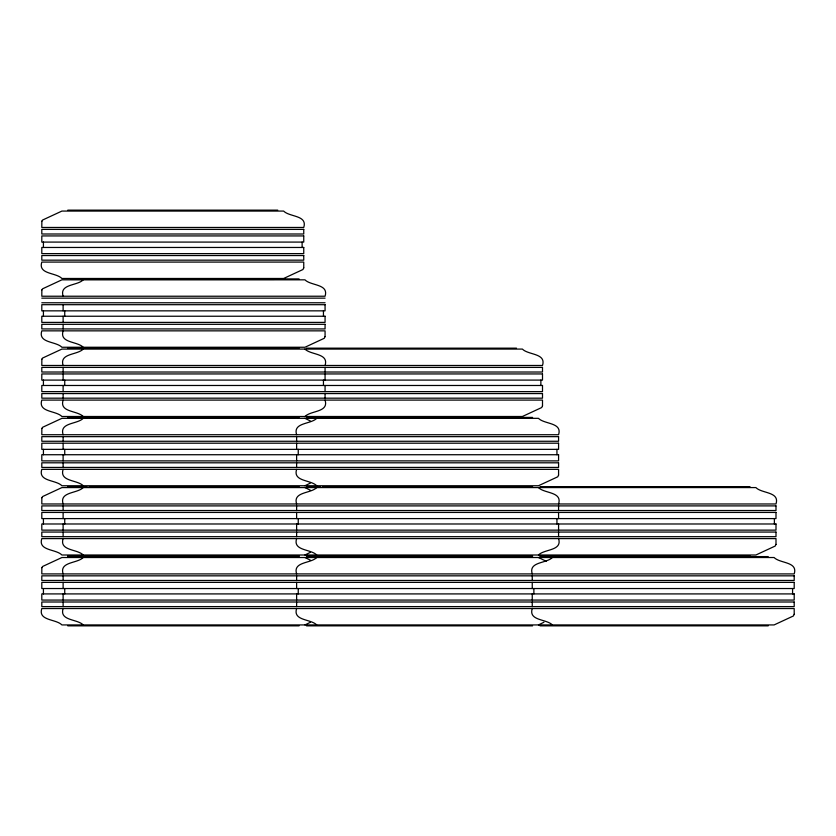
<?xml version="1.0" encoding="UTF-8"?>
<svg xmlns="http://www.w3.org/2000/svg" width="836" height="836" viewBox="0 0 836 836"><rect width="100%" height="100%" fill="white"/><g stroke="black" fill="none" stroke-linecap="round" stroke-linejoin="round"><path stroke-width="1.25" d="M83.224 279.83C77.309 285.933 59.157 283.801 63.118 296.226M83.224 349.082C77.309 355.185 59.157 353.053 63.118 365.478M83.224 418.334C77.309 424.437 59.157 422.295 63.118 434.73M83.224 487.576C77.309 493.679 59.157 491.547 63.118 503.972M304.962 416.495C310.877 410.392 329.029 412.535 325.068 400.099M316.719 418.334C310.814 424.437 292.663 422.295 296.623 434.73M83.224 557.518C77.309 563.621 59.157 561.489 63.118 573.914M304.962 485.747L310.449 483.062M316.719 487.576C310.814 493.679 292.663 491.547 296.623 503.972M304.962 555L310.449 552.303M316.719 557.518C310.814 563.621 292.663 561.489 296.623 573.914M304.962 624.931L310.449 622.245M538.468 555C544.382 548.897 562.534 551.028 558.573 538.603M552.356 557.518C546.441 563.621 528.289 561.489 532.25 573.914M538.468 624.931L543.954 622.245M67.789 210.149L277.761 210.149M71.363 278.91L78.354 278.91M81.855 278.91L84.415 278.91M89.107 278.91L299.079 278.91M71.363 279.402L274.187 279.402M41.8 298.149L325.068 298.149M41.8 302.768L325.068 302.768M67.789 348.173L299.079 348.163M306.53 348.163L516.512 348.163M67.789 417.415L70.172 417.415M71.363 417.415L88.271 417.415M89.107 417.415L295.505 417.415M296.696 417.415L299.079 417.415M306.53 417.415L532.584 417.415M67.789 486.656L70.172 486.667M71.363 486.656L86.986 486.667M89.107 486.667L91.49 486.656M92.681 486.667L295.505 486.667M296.696 486.667L299.079 486.656M306.53 486.656L308.923 486.667M310.114 486.656L320.596 486.667M322.612 486.656L324.995 486.667M326.186 486.656L529.01 486.667M530.202 486.656L532.584 486.667M540.035 486.656L750.007 486.656M67.789 555.919L299.079 555.919M306.53 555.919L532.584 555.919M540.035 555.919L750.007 555.919M67.789 556.598L299.079 556.598M306.53 556.598L532.584 556.598M540.035 556.598L768.211 556.598M67.789 625.85L299.079 625.85M306.53 625.85L532.584 625.85M540.035 625.85L768.211 625.85M546.19 561.259L538.468 557.518M304.962 349.082C310.877 355.185 329.029 353.053 325.068 365.478M538.468 487.576C544.382 493.679 562.534 491.547 558.573 503.972M304.962 418.334L310.449 421.02M83.224 347.253C77.309 341.151 59.157 343.282 63.118 330.857M316.719 485.747C310.814 479.645 292.663 481.776 296.623 469.351M304.962 487.576L310.449 490.272M552.356 624.931C546.441 618.828 528.289 620.97 532.25 608.535M83.224 416.495C77.309 410.392 59.157 412.535 63.118 400.099M316.719 555C310.814 548.897 292.663 551.028 296.623 538.603M304.962 557.518L310.449 560.204M83.224 485.747C77.309 479.645 59.157 481.776 63.118 469.351M316.719 624.931C310.814 618.828 292.663 620.97 296.623 608.535M83.224 555C77.309 548.897 59.157 551.028 63.118 538.603M83.224 624.931C77.309 618.828 59.157 620.97 63.118 608.535M792.58 588.534L792.58 593.915M774.376 518.592L774.376 523.984M558.573 505.895L558.573 510.514M558.573 512.437L558.573 518.592M558.573 523.984L558.573 530.139M558.573 532.062L558.573 536.681M556.943 449.35L556.943 454.732M556.943 518.592L556.943 523.984M540.871 380.098L540.871 385.48M533.88 588.534L533.88 593.915M532.25 575.837L532.25 580.456M532.25 582.378L532.25 588.534M532.25 593.915L532.25 600.07M532.25 602.004L532.25 606.612M325.068 367.401L325.068 372.02M325.068 373.943L325.068 380.098M325.068 385.48L325.068 391.635M325.068 393.568L325.068 398.176M323.448 310.846L323.448 316.238M323.448 380.098L323.448 385.48M302.12 242.085L302.12 247.466M298.243 449.35L298.243 454.732M298.243 518.592L298.243 523.984M298.243 588.534L298.243 593.915M296.623 436.653L296.623 441.262M296.623 443.195L296.623 449.35M296.623 454.732L296.623 460.887M296.623 462.81L296.623 467.428M296.623 505.895L296.623 510.514M296.623 512.437L296.623 518.592M296.623 523.984L296.623 530.139M296.623 532.062L296.623 536.681M296.623 575.837L296.623 580.456M296.623 582.378L296.623 588.534M296.623 593.915L296.623 600.07M296.623 602.004L296.623 606.612M64.738 310.846L64.738 316.238M64.738 380.098L64.738 385.48M64.738 449.35L64.738 454.732M64.738 518.592L64.738 523.984M64.738 588.534L64.738 593.915M63.118 304.691L63.118 310.846M63.118 316.238L63.118 322.393M63.118 324.316L63.118 328.935M63.118 367.401L63.118 372.02M63.118 373.943L63.118 380.098M63.118 385.48L63.118 391.635M63.118 393.568L63.118 398.176M63.118 436.653L63.118 441.262M63.118 443.195L63.118 449.35M63.118 454.732L63.118 460.887M63.118 462.81L63.118 467.428M63.118 505.895L63.118 510.514M63.118 512.437L63.118 518.592M63.118 523.984L63.118 530.139M63.118 532.062L63.118 536.681M63.118 575.837L63.118 580.456M63.118 582.378L63.118 588.534M63.118 593.915L63.118 600.07M63.118 602.004L63.118 606.612M43.42 242.085L43.42 247.466M43.42 310.846L43.42 316.238M43.42 380.098L43.42 385.48M43.42 449.35L43.42 454.732M43.42 518.592L43.42 523.984M43.42 588.534L43.42 593.915M41.852 221.195L41.8 227.465L303.75 227.465C307.711 215.03 289.559 217.172 283.644 211.069L61.906 211.069L42.615 220.025L41.852 221.195M41.852 289.956L41.8 296.226L325.068 296.226C329.029 283.801 310.877 285.933 304.962 279.83L61.906 279.83L42.615 288.796L41.852 289.956M41.852 359.208L41.8 365.478L542.501 365.478C546.451 353.053 528.3 355.185 522.395 349.082L61.906 349.082L42.615 358.038L41.852 359.208M41.852 428.46L41.8 434.73L558.573 434.73C562.534 422.295 544.382 424.437 538.468 418.334L61.906 418.334L42.615 427.29L41.852 428.46M41.852 497.702L41.8 503.972L775.996 503.972C779.957 491.547 761.805 493.679 755.901 487.576L61.906 487.576L42.615 496.542L41.852 497.702M41.852 567.644L41.8 573.914L794.2 573.914C798.161 561.489 780.009 563.621 774.094 557.518L61.906 557.518L42.615 566.474L41.852 567.644M303.75 267.854L302.935 269.526L283.644 278.482L61.906 278.482C55.991 272.379 37.839 274.511 41.8 262.086L303.75 262.086L303.75 267.854M325.068 336.626L324.253 338.287L304.962 347.253L61.906 347.253C55.991 341.151 37.839 343.282 41.8 330.857L325.068 330.857L325.068 336.626M542.501 405.878L541.686 407.54L522.395 416.495L61.906 416.495C55.991 410.392 37.839 412.535 41.8 400.099L542.501 400.099L542.501 405.878M558.573 475.12L557.758 476.792L538.468 485.747L61.906 485.747C55.991 479.645 37.839 481.776 41.8 469.351L558.573 469.351L558.573 475.12M775.996 544.372L775.191 546.044L755.901 555L61.906 555C55.991 548.897 37.839 551.028 41.8 538.603L775.996 538.603L775.996 544.372M794.2 614.314L793.385 615.975L774.094 624.931L61.906 624.931C55.991 618.828 37.839 620.97 41.8 608.535L794.2 608.535L794.2 614.314M303.75 229.388L41.8 229.388L41.8 233.996L303.75 233.996L303.75 229.388M303.75 235.93L41.8 235.93L41.8 242.085L303.75 242.085L303.75 235.93M303.75 247.466L41.8 247.466L41.8 253.621L303.75 253.621L303.75 247.466M303.75 255.544L41.8 255.544L41.8 260.163L303.75 260.163L303.75 255.544M325.068 304.691L41.8 304.691L41.8 310.846L325.068 310.846L325.068 304.691M325.068 316.238L41.8 316.238L41.8 322.393L325.068 322.393L325.068 316.238M325.068 324.316L41.8 324.316L41.8 328.935L325.068 328.935L325.068 324.316M542.501 367.401L41.8 367.401L41.8 372.02L542.501 372.02L542.501 367.401M542.501 373.943L41.8 373.943L41.8 380.098L542.501 380.098L542.501 373.943M542.501 385.48L41.8 385.48L41.8 391.635L542.501 391.635L542.501 385.48M542.501 393.568L41.8 393.568L41.8 398.176L542.501 398.176L542.501 393.568M558.573 436.653L41.8 436.653L41.8 441.262L558.573 441.262L558.573 436.653M558.573 443.195L41.8 443.195L41.8 449.35L558.573 449.35L558.573 443.195M558.573 454.732L41.8 454.732L41.8 460.887L558.573 460.887L558.573 454.732M558.573 462.81L41.8 462.81L41.8 467.428L558.573 467.428L558.573 462.81M775.996 505.895L41.8 505.895L41.8 510.514L775.996 510.514L775.996 505.895M775.996 512.437L41.8 512.437L41.8 518.592L775.996 518.592L775.996 512.437M775.996 523.984L41.8 523.984L41.8 530.139L775.996 530.139L775.996 523.984M775.996 532.062L41.8 532.062L41.8 536.681L775.996 536.681L775.996 532.062M794.2 575.837L41.8 575.837L41.8 580.456L794.2 580.456L794.2 575.837M794.2 582.378L41.8 582.378L41.8 588.534L794.2 588.534L794.2 582.378M794.2 593.915L41.8 593.915L41.8 600.07L794.2 600.07L794.2 593.915M794.2 602.004L41.8 602.004L41.8 606.612L794.2 606.612L794.2 602.004"/></g></svg>
